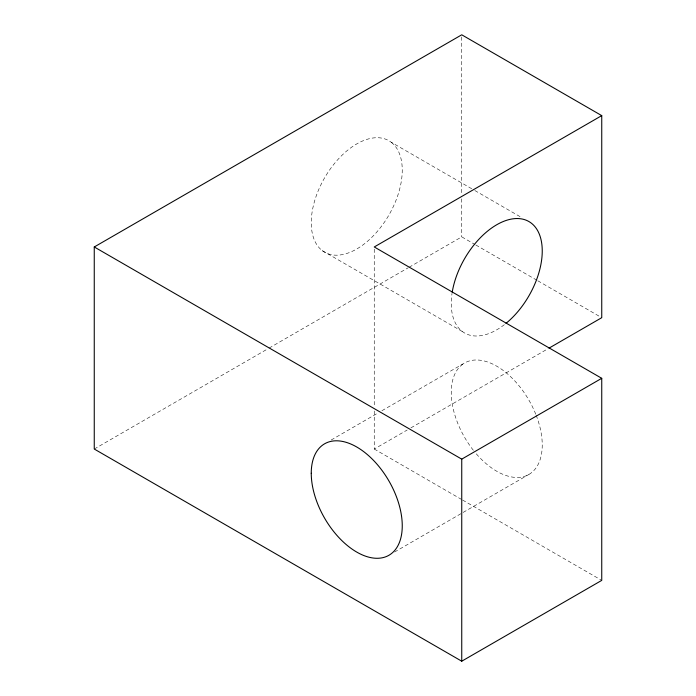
<?xml version="1.0" encoding="UTF-8"?>
<svg xmlns="http://www.w3.org/2000/svg" width="696" height="696" viewBox="0 0 696 696"><rect width="100%" height="100%" fill="white"/><g stroke="black" fill="none" stroke-linecap="round" stroke-linejoin="round"><path stroke-width="0.52" stroke-dasharray="3.48 2.61" d="M94.256 449.033L268.134 348.644M269.074 348.104L408.178 267.795M409.118 267.255L461.744 236.866L474.898 244.461M331.157 440.029L378.137 412.902M381.895 410.736L464.571 362.999A64.345 37.149 60 0 1 535.772 414.25M374.248 411.014L374.248 449.033L407.151 430.041M410.91 427.866L548.161 348.626M394.562 552.015L462.205 512.961M463.144 512.421L528.917 474.446M391.213 142.254A64.345 37.149 -60 0 1 365.243 243.165A64.345 37.149 -60 0 1 313.792 203.945A64.345 37.149 -60 0 1 391.213 142.254L473.898 189.991M474.837 190.53L521.809 217.657M475.838 245.001L536.912 280.262M537.851 280.801L601.744 317.689M322.291 250.647L462.283 331.479M374.248 449.033L461.674 499.51M462.614 500.05L601.744 580.377M461.744 36.975L461.744 194.497M461.744 198.847L461.744 236.866M374.248 249.142L374.248 406.664M504.348 324.684A64.345 37.149 -60 0 1 452.035 293.373M536.146 415.199A64.345 37.149 60 0 1 529.743 473.941A64.345 37.149 60 0 1 476.081 453.592M473.358 450.286A64.345 37.149 60 0 1 464.571 362.999"/><path stroke-width="1.04" d="M601.744 115.623L374.248 246.967L601.744 378.311L601.744 580.377L461.744 661.2L94.256 449.033L94.256 246.967L461.744 34.8L601.744 115.623L601.744 317.689L549.101 348.087M94.256 246.967L461.744 459.134L601.744 378.311M461.744 459.134L461.744 661.2M452.2 292.311A64.345 37.149 -60 0 1 499.85 223.068A64.345 37.149 -60 0 1 542.14 247.48A64.345 37.149 -60 0 1 506.009 323.362M311.251 473.28A64.345 37.149 60 0 0 379.503 558.183A64.345 37.149 60 0 0 379.503 467.181A64.345 37.149 60 0 0 311.251 473.28"/></g></svg>
